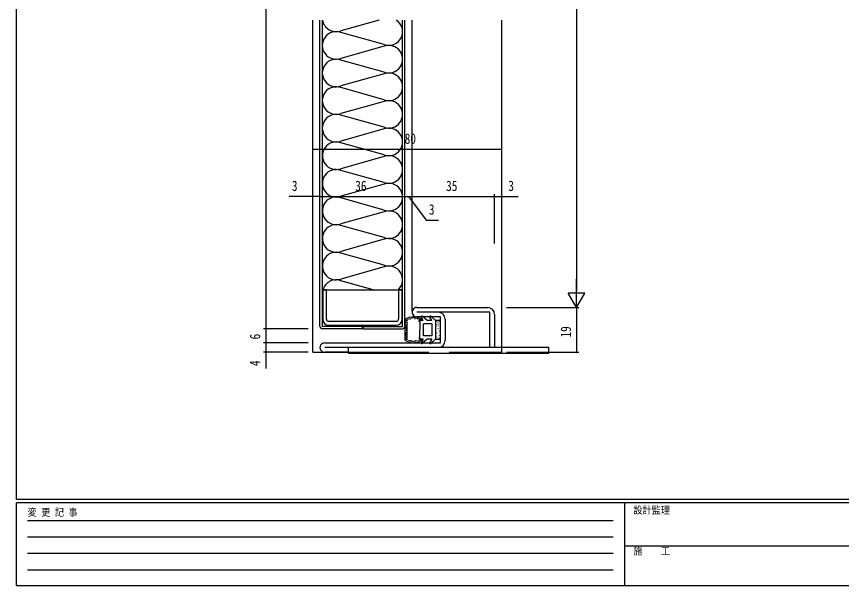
# Model space of a CAD drawing. Units: millimetres, scale not verified. Extents: x -397 to 397, y -282 to 282.
# Drawn here: x -393.9 to -44.4, y -282.1 to -41.1 of the extents above; entities that cross this region are included whole.
import ezdxf
from ezdxf.enums import TextEntityAlignment as Align

# ---------------------------------------------------------------- set-up
doc = ezdxf.new("R2010")
doc.units = ezdxf.units.MM
doc.header["$LTSCALE"] = 2
for name, color, linetype in [('0-2_YKK_11', 7, 'Continuous'), ('0-3_YKK_12', 2, 'Continuous'), ('0-4_YKK_13', 4, 'Continuous'), ('0-6_YKK_D', 6, 'Continuous'), ('0-7_YKK_ZWAK', 7, 'Continuous')]:
    doc.layers.add(name, color=color, linetype=linetype)
doc.styles.add('ＭＳ ゴシック', font='')
doc.styles.get('ＭＳ ゴシック').set_extended_font_data('MS Gothic')

msp = doc.modelspace()

# ---------------------------------------------------------------- linework, layer by layer
at = {"layer": '0-2_YKK_11'}
for p, q in [((-224.317, -164.316), (-194.317, -164.316)), ((-232.967, -170.216), (-261.667, -170.216)), ((-212.317, -169.316), (-212.317, -178.316)), ((-261.667, -171.816), (-232.967, -171.816)), ((-215.317, -181.316), (-263.317, -181.316))]:
    msp.add_line(p, q, dxfattribs=at)
for points in [[(-262.567, -169.316), (-262.567, -156.816), (-264.167, -156.816), (-264.167, -169.316)], [(-230.467, -169.316), (-230.467, -156.816), (-232.067, -156.816), (-232.067, -169.316)], [(-191.317, -167.316), (-191.317, -181.316), (-193.317, -181.316), (-193.317, -166.316), (-224.317, -166.316)], [(-263.317, -179.316), (-214.317, -179.316), (-214.317, -168.316), (-224.317, -168.316)], [(-253.617, -181.316), (-253.317, -181.616), (-253.317, -183.316), (-263.317, -183.316)]]:
    msp.add_lwpolyline(points, dxfattribs=at)
for centre, radius, start, end in [((-224.317, -166.316), 2, 89.99999, 270.00001), ((-215.317, -169.316), 3, 0.00001, 89.99999), ((-194.317, -167.316), 3, 0.00001, 89.99999), ((-261.667, -169.316), 2.5, 180.00001, 269.99999), ((-261.667, -169.316), 0.9, 180.00001, 269.99999), ((-232.967, -169.316), 2.5, 270.00001, 359.99999), ((-232.967, -169.316), 0.9, 270.00001, 359.99999), ((-263.317, -181.316), 2, 89.99999, 270.00001), ((-215.317, -178.316), 3, 270.00001, 359.99999)]:
    msp.add_arc(centre, radius, start, end, dxfattribs=at)
at = {"layer": '0-3_YKK_12'}
for p, q in [((-268.317, -183.316), (-268.317, -42.562)), ((-226.317, -165.828), (-226.317, -42.562)), ((-188.318, -183.316), (-188.318, -42.562)), ((-268.317, -183.316), (-219.146, -183.316))]:
    msp.add_line(p, q, dxfattribs=at)
at = {"layer": '0-4_YKK_13'}
for p, q in [((-265.317, -172.316), (-265.317, -42.562)), ((-264.317, -172.316), (-264.317, -42.562)), ((-240.218, -42.562), (-256.495, -47.126)), ((-230.317, -172.316), (-230.317, -42.562)), ((-229.317, -172.316), (-229.317, -42.562)), ((-238.172, -52.96), (-256.469, -47.833)), ((-238.163, -53.668), (-256.495, -58.808)), ((-238.171, -64.642), (-256.469, -59.515)), ((-238.162, -65.349), (-256.494, -70.489)), ((-238.162, -65.349), (-256.494, -70.489)), ((-238.17, -76.324), (-256.468, -71.197)), ((-238.162, -77.031), (-256.494, -82.171)), ((-238.17, -88.006), (-256.467, -82.879)), ((-238.161, -88.713), (-256.493, -93.853)), ((-238.169, -99.688), (-256.467, -94.56)), ((-238.16, -100.395), (-256.492, -105.535)), ((-238.169, -111.369), (-256.466, -106.242)), ((-238.16, -112.077), (-256.492, -117.217)), ((-238.168, -123.051), (-256.466, -117.924)), ((-238.159, -123.759), (-256.491, -128.898)), ((-238.167, -134.733), (-256.465, -129.606)), ((-238.159, -135.44), (-256.491, -140.58)), ((-238.167, -146.415), (-256.464, -141.288)), ((-238.158, -147.122), (-256.49, -152.262)), ((-242.736, -156.816), (-256.464, -152.97)), ((-264.317, -156.816), (-230.317, -156.816)), ((-229.317, -169.573), (-229.317, -178.059)), ((-229.284, -170.212), (-229.284, -170.012)), ((-229.021, -169.782), (-229.021, -169.582)), ((-228.909, -170.893), (-228.909, -170.693)), ((-228.623, -170.088), (-228.623, -169.888)), ((-228.52, -169.902), (-228.52, -169.702)), ((-228.413, -169.484), (-228.413, -169.284)), ((-228.317, -177.335), (-228.317, -170.297)), ((-228.174, -170.021), (-228.174, -169.821)), ((-227.936, -169.615), (-227.936, -169.415)), ((-227.399, -169.21), (-227.399, -169.01)), ((-227.017, -169.424), (-227.017, -169.224)), ((-226.683, -169.007), (-226.683, -168.807)), ((-226.266, -168.983), (-226.266, -168.783)), ((-226.123, -168.685), (-226.123, -168.485)), ((-225.586, -168.649), (-225.586, -168.449)), ((-225.443, -168.852), (-225.443, -168.652)), ((-224.942, -169.257), (-224.942, -169.057)), ((-224.834, -168.697), (-224.834, -168.497)), ((-224.421, -169.054), (-224.421, -168.854)), ((-223.858, -169.113), (-223.858, -168.913)), ((-223.682, -169.594), (-223.682, -169.394)), ((-223.353, -169.887), (-223.353, -169.687)), ((-221.537, -169.816), (-223.017, -169.816)), ((-223.017, -169.816), (-223.017, -173.816)), ((-222.978, -169.535), (-222.978, -169.335)), ((-221.537, -169.816), (-222.438, -168.468)), ((-219.917, -169.816), (-221.996, -168.072)), ((-217.937, -169.816), (-219.917, -169.816)), ((-217.937, -169.816), (-218.838, -168.468)), ((-216.317, -169.816), (-218.396, -168.072)), ((-216.317, -169.816), (-216.317, -177.816)), ((-214.317, -169.816), (-216.317, -169.816)), ((-216.317, -169.816), (-216.317, -177.816)), ((-215.792, -170.412), (-215.792, -170.312)), ((-215.194, -170.674), (-215.194, -170.574)), ((-215.194, -170.674), (-215.194, -170.574)), ((-214.633, -170.337), (-214.633, -170.237)), ((-214.317, -177.816), (-214.317, -169.816)), ((-247.417, -172.316), (-264.317, -172.316)), ((-247.417, -173.316), (-264.317, -173.316)), ((-247.417, -172.316), (-247.417, -173.316)), ((-247.217, -172.316), (-230.317, -172.316)), ((-247.217, -172.316), (-247.217, -173.316)), ((-247.217, -173.316), (-230.317, -173.316)), ((-228.998, -173.949), (-228.998, -173.749)), ((-228.927, -173.216), (-228.927, -173.016)), ((-228.838, -171.804), (-228.838, -171.604)), ((-228.82, -174.95), (-228.82, -174.75)), ((-228.784, -172.394), (-228.784, -172.194)), ((-228.641, -172.823), (-228.641, -172.623)), ((-228.587, -173.502), (-228.587, -173.302)), ((-228.587, -174.288), (-228.587, -174.088)), ((-228.444, -171.733), (-228.444, -171.533)), ((-223.017, -177.816), (-223.017, -173.816)), ((-217.817, -171.316), (-221.517, -171.316)), ((-221.517, -176.316), (-221.517, -171.316)), ((-217.817, -176.316), (-217.817, -171.316)), ((-215.904, -172.581), (-215.904, -172.481)), ((-215.792, -174.001), (-215.792, -173.901)), ((-215.68, -171.534), (-215.68, -171.434)), ((-215.231, -172.207), (-215.231, -172.107)), ((-215.082, -173.179), (-215.082, -173.079)), ((-214.895, -171.384), (-214.895, -171.284)), ((-214.708, -172.581), (-214.708, -172.481)), ((-214.633, -174.375), (-214.633, -174.275)), ((-229.165, -177.798), (-229.165, -177.598)), ((-229.016, -176.29), (-229.016, -176.09)), ((-228.963, -175.218), (-228.963, -175.018)), ((-228.82, -177.023), (-228.82, -176.823)), ((-228.748, -176.022), (-228.748, -175.822)), ((-228.73, -175.575), (-228.73, -175.375)), ((-228.616, -177.703), (-228.616, -177.503)), ((-228.534, -176.737), (-228.534, -176.537)), ((-228.532, -178.049), (-228.532, -177.849)), ((-228.234, -177.858), (-228.234, -177.658)), ((-227.793, -178.383), (-227.793, -178.183)), ((-227.327, -178.323), (-227.327, -178.123)), ((-227.089, -178.359), (-227.089, -178.159)), ((-225.013, -178.335), (-225.013, -178.135)), ((-223.705, -178.462), (-223.705, -178.262)), ((-223.083, -178.133), (-223.083, -177.933)), ((-221.537, -177.816), (-223.017, -177.816)), ((-221.537, -177.816), (-222.438, -179.164)), ((-219.917, -177.816), (-221.996, -179.56)), ((-217.817, -176.316), (-221.517, -176.316)), ((-217.937, -177.816), (-219.917, -177.816)), ((-217.937, -177.816), (-218.838, -179.164)), ((-216.317, -177.816), (-218.396, -179.56)), ((-216.317, -177.816), (-214.317, -177.816)), ((-215.829, -175.235), (-215.829, -175.135)), ((-215.829, -176.917), (-215.829, -176.817)), ((-215.418, -175.945), (-215.418, -175.845)), ((-215.156, -174.973), (-215.156, -174.873)), ((-214.82, -177.329), (-214.82, -177.229)), ((-214.708, -176.132), (-214.708, -176.032)), ((-253.317, -181.316), (-253.317, -183.616)), ((-168.317, -181.316), (-253.317, -181.316)), ((-227.316, -178.598), (-227.316, -178.398)), ((-226.719, -178.765), (-226.719, -178.565)), ((-226.588, -178.49), (-226.588, -178.29)), ((-226.325, -178.896), (-226.325, -178.696)), ((-226.135, -178.693), (-226.135, -178.493)), ((-225.562, -178.908), (-225.562, -178.708)), ((-225.538, -178.729), (-225.538, -178.529)), ((-224.93, -179.099), (-224.93, -178.899)), ((-224.846, -178.562), (-224.846, -178.362)), ((-224.514, -178.567), (-224.514, -178.367)), ((-224.092, -178.52), (-224.092, -178.32)), ((-168.317, -183.616), (-168.317, -181.316)), ((-253.317, -183.616), (-168.317, -183.616)), ((-210.518, -183.316), (-188.318, -183.316))]:
    msp.add_line(p, q, dxfattribs=at)
for centre, radius, start, end in [((-258.484, -41.634), 5.841, 189.14125, 289.90799), ((-236.166, -47.475), 5.841, 249.91554, 57.25467), ((-258.484, -53.316), 5.841, 69.82429, 289.90799), ((-236.165, -59.156), 5.841, 249.91554, 109.99924), ((-258.483, -64.998), 5.841, 69.82429, 289.90799), ((-236.165, -70.838), 5.841, 249.91554, 109.99924), ((-236.165, -70.838), 5.841, 249.91554, 109.99924), ((-258.483, -76.679), 5.841, 69.82429, 289.90799), ((-236.164, -82.52), 5.841, 249.91554, 109.99924), ((-258.482, -88.361), 5.841, 69.82429, 289.90799), ((-236.163, -94.202), 5.841, 249.91554, 109.99924), ((-258.481, -100.043), 5.841, 69.82429, 289.90799), ((-236.163, -105.884), 5.841, 249.91554, 109.99924), ((-258.481, -111.725), 5.841, 69.82429, 289.90799), ((-236.162, -117.565), 5.841, 249.91554, 109.99924), ((-258.48, -123.407), 5.841, 69.82429, 289.90799), ((-236.162, -129.247), 5.841, 249.91554, 109.99924), ((-258.479, -135.088), 5.841, 69.82429, 289.90799), ((-236.161, -140.929), 5.841, 249.91554, 109.99924), ((-258.479, -146.77), 5.841, 69.82429, 289.90799), ((-236.16, -152.611), 5.841, 313.95006, 109.99924), ((-258.478, -158.452), 5.841, 69.82429, 163.73365), ((-225.817, -173.816), 5.5, 46.65824, 129.51963), ((-225.817, -173.816), 4.3, 49.37051, 56.2499), ((-222.189, -168.302), 0.3, 49.99756, 213.78886), ((-218.589, -168.302), 0.3, 49.99756, 213.78886), ((-264.317, -172.316), 1, 180, 270), ((-230.317, -172.316), 1, 270, 0), ((-225.817, -173.816), 5.5, 230.48036, 313.34175), ((-225.817, -173.816), 4.3, 303.7499, 310.62928), ((-222.189, -179.33), 0.3, 146.21114, 310.00244), ((-218.589, -179.33), 0.3, 146.21114, 310.00244)]:
    msp.add_arc(centre, radius, start, end, dxfattribs=at)
at = {"layer": '0-6_YKK_D'}
for p, q in [((-288.317, 146.684), (-288.317, -173.316)), ((-156.652, 128.684), (-156.652, -157.316)), ((-268.317, -97.316), (-188.318, -97.316)), ((-268.317, -117.316), (-278.317, -117.316)), ((-265.317, -117.316), (-268.317, -117.316)), ((-265.317, -117.316), (-229.317, -117.316)), ((-229.317, -117.316), (-226.317, -117.316)), ((-227.817, -117.316), (-220.278, -127.316)), ((-226.317, -137.231), (-226.317, -116.316)), ((-226.317, -117.316), (-191.317, -117.316)), ((-191.317, -137.231), (-191.317, -116.316)), ((-191.317, -137.231), (-191.317, -116.316)), ((-191.317, -117.316), (-188.318, -117.316)), ((-188.318, -137.231), (-188.318, -116.316)), ((-188.318, -117.316), (-181.418, -117.316)), ((-220.278, -127.316), (-215.078, -127.316)), ((-156.652, -164.316), (-156.652, -152.192)), ((-153.152, -158.254), (-160.152, -158.254)), ((-156.652, -164.316), (-160.152, -158.254)), ((-156.652, -164.316), (-153.152, -158.254)), ((-186.318, -164.316), (-155.652, -164.316)), ((-186.318, -164.316), (-155.652, -164.316)), ((-156.652, -164.316), (-156.652, -183.316)), ((-270.317, -173.316), (-289.317, -173.316)), ((-270.317, -173.316), (-289.317, -173.316)), ((-288.317, -173.316), (-288.317, -179.316)), ((-270.317, -179.316), (-289.317, -179.316)), ((-270.317, -179.316), (-289.317, -179.316)), ((-288.317, -179.316), (-288.317, -183.316)), ((-270.317, -183.316), (-289.317, -183.316)), ((-288.317, -183.316), (-288.317, -190.216)), ((-186.318, -183.316), (-155.652, -183.316))]:
    msp.add_line(p, q, dxfattribs=at)
for centre, start, end in [((-268.317, -97.316), 0, 180), ((-268.317, -97.316), 180, 0), ((-188.318, -97.316), 0, 180), ((-188.318, -97.316), 180, 0), ((-268.317, -117.316), 0, 180), ((-268.317, -117.316), 180, 0), ((-265.317, -117.316), 0, 180), ((-265.317, -117.316), 0, 180), ((-265.317, -117.316), 180, 0), ((-265.317, -117.316), 180, 0), ((-229.317, -117.316), 0, 180), ((-229.317, -117.316), 0, 180), ((-229.317, -117.316), 180, 0), ((-229.317, -117.316), 180, 0), ((-226.317, -117.316), 0, 180), ((-226.317, -117.316), 0, 180), ((-226.317, -117.316), 180, 0), ((-226.317, -117.316), 180, 0), ((-191.317, -117.316), 0, 180), ((-191.317, -117.316), 0, 180), ((-191.317, -117.316), 180, 0), ((-191.317, -117.316), 180, 0), ((-188.318, -117.316), 0, 180), ((-188.318, -117.316), 180, 0), ((-288.317, -173.316), 90, 270), ((-288.317, -173.316), 90, 270), ((-288.317, -173.316), 270, 90), ((-288.317, -173.316), 270, 90), ((-288.317, -179.316), 90, 270), ((-288.317, -179.316), 90, 270), ((-288.317, -179.316), 270, 90), ((-288.317, -179.316), 270, 90), ((-288.317, -183.316), 90, 270), ((-288.317, -183.316), 270, 90), ((-156.652, -183.316), 90, 270), ((-156.652, -183.316), 270, 90)]:
    msp.add_arc(centre, 0.106, start, end, dxfattribs=at)
at = {"layer": '0-7_YKK_ZWAK'}
for p, q in [((-393.9, -245.7), (-393.9, 279.3)), ((376.1, -245.7), (-393.9, -245.7)), ((338.3, -247.1), (-393.9, -247.1)), ((-393.9, -282.1), (-393.9, -247.1)), ((-136.3, -247.1), (-136.3, -282.1)), ((-389.301, -254.612), (-141.109, -254.612)), ((-389.301, -261.541), (-141.109, -261.541)), ((-136.3, -265.299), (-7.5, -265.299)), ((-389.301, -268.47), (-141.109, -268.47)), ((-389.301, -275.398), (-141.109, -275.398)), ((-393.9, -282.1), (338.3, -282.1))]:
    msp.add_line(p, q, dxfattribs=at)

# ---------------------------------------------------------------- texts
at = {"layer": '0-6_YKK_D', "style": 'ＭＳ ゴシック', "width": 0.8}
for s, p in [('80', (-229.448, -96.316)), ('3', (-277.228, -116.316)), ('36', (-250.4, -116.316)), ('35', (-211.888, -116.316)), ('3', (-185.528, -116.316)), ('3', (-219.188, -126.316))]:
    msp.add_text(s, height=4.399, dxfattribs=at).set_placement(p, align=Align.BOTTOM_LEFT)
for s, p in [('19', (-157.652, -177.057)), ('6', (-289.317, -177.875)), ('4', (-289.317, -189.163))]:
    msp.add_text(s, height=4.399, rotation=90, dxfattribs=at).set_placement(p, align=Align.BOTTOM_LEFT)
at = {"layer": '0-7_YKK_ZWAK', "style": 'ＭＳ ゴシック', "width": 0.9}
for s, p in [('変 更 記 事', (-389.186, -253.547)), ('設計監理', (-132.531, -252.633)), ('施\u3000\u3000工', (-132.531, -269.954))]:
    msp.add_text(s, height=3.079, dxfattribs=at).set_placement(p, align=Align.BOTTOM_LEFT)

doc.saveas('drawing.dxf')
